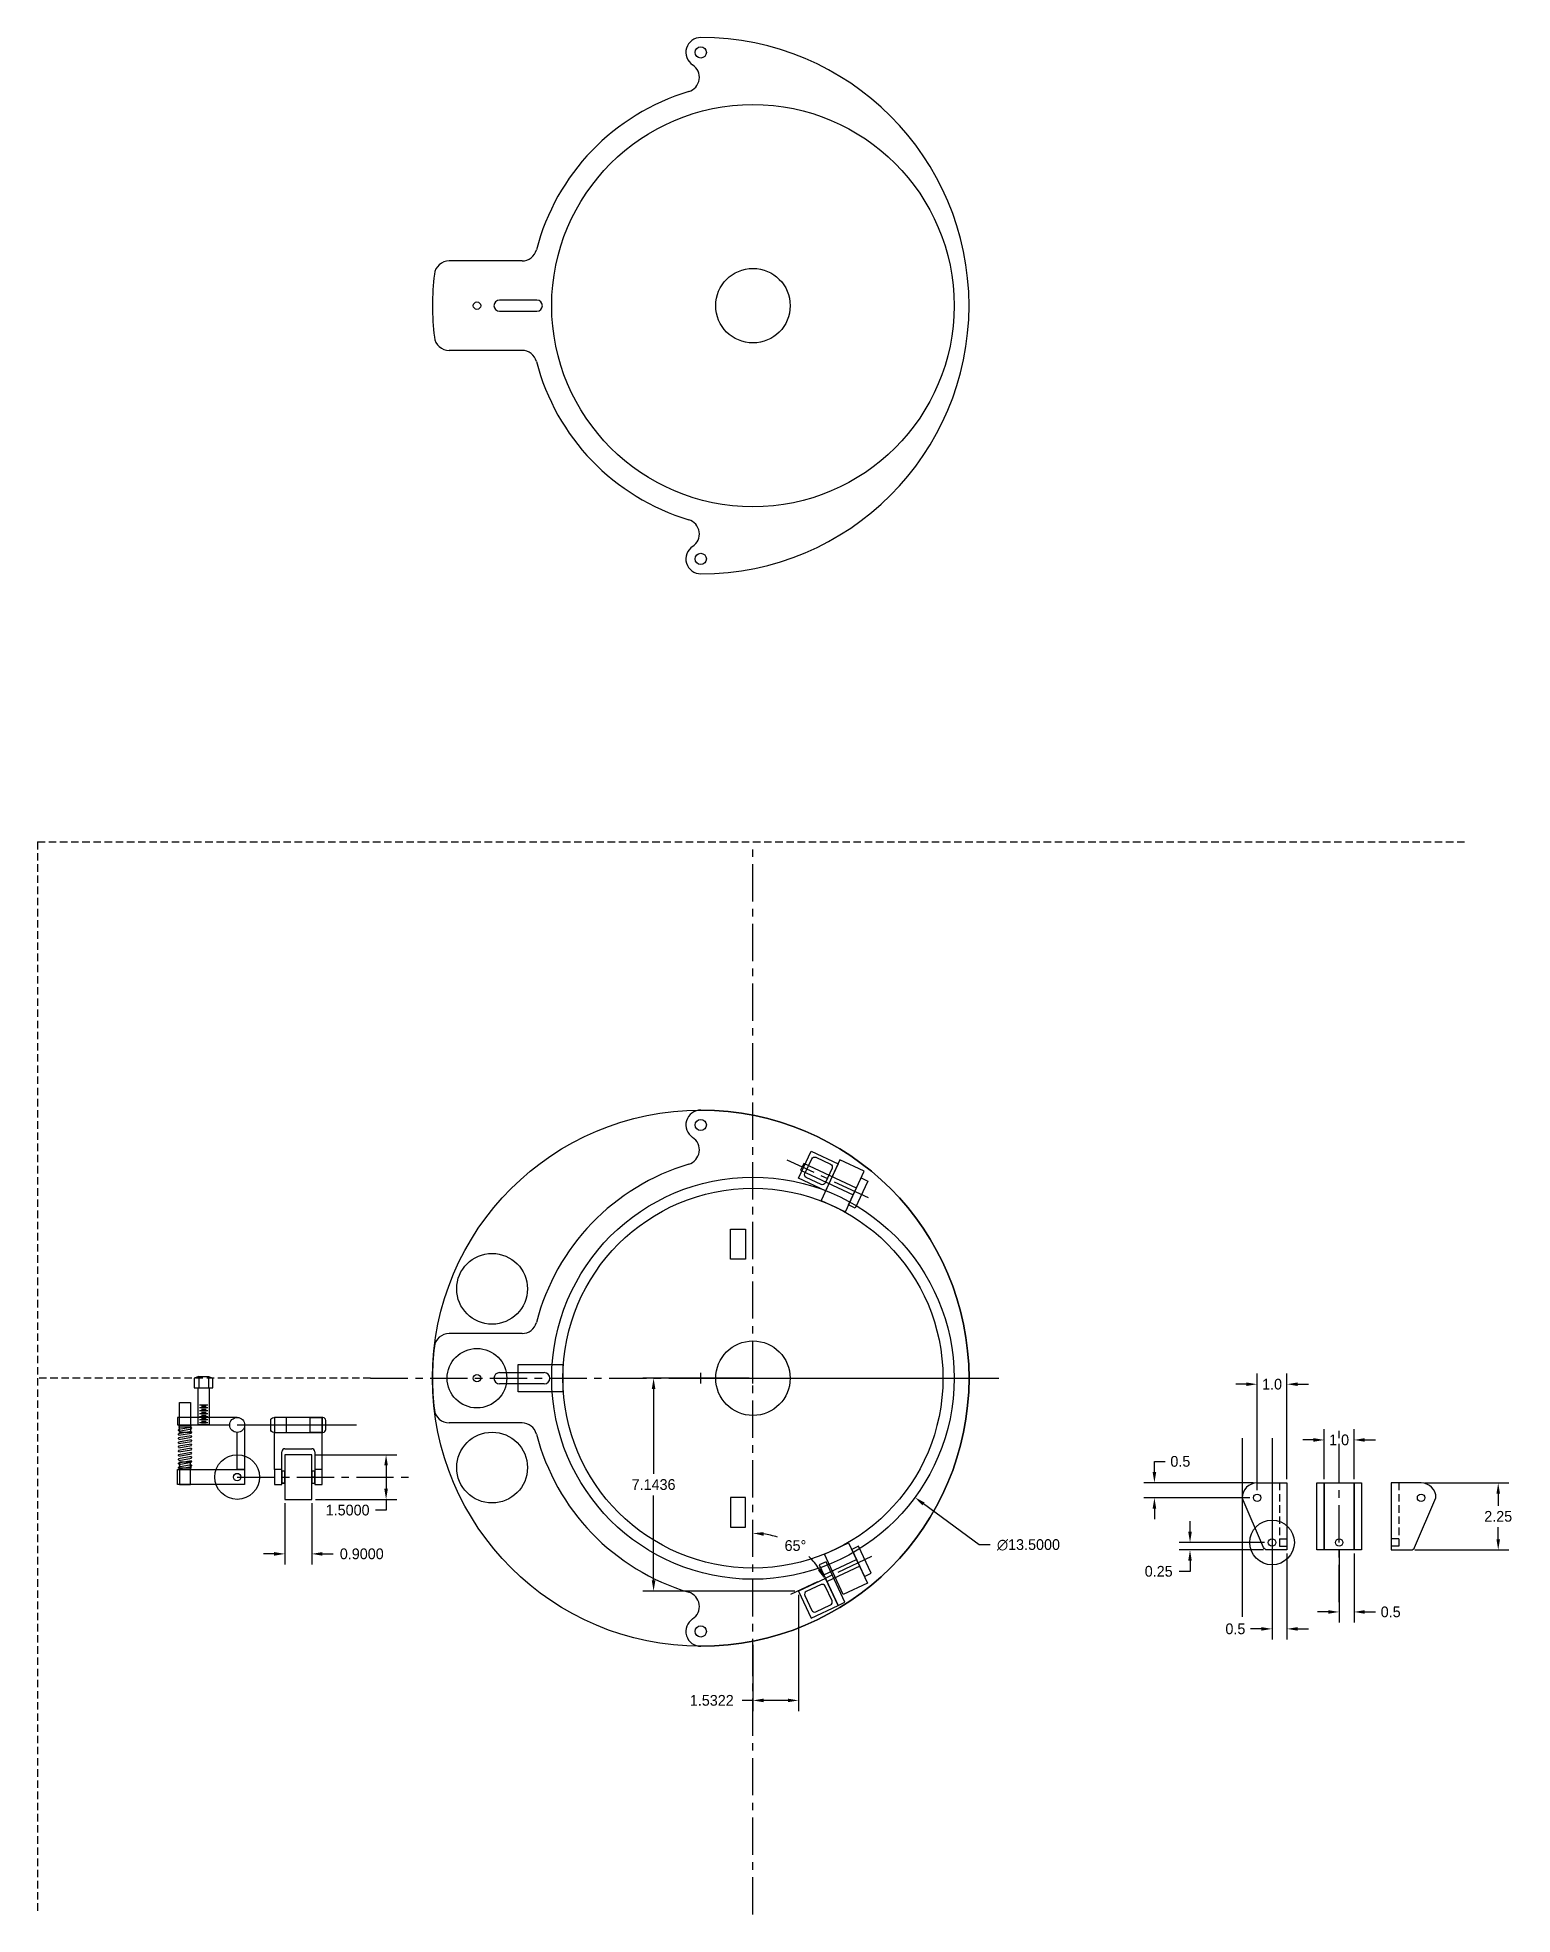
# Model space of a CAD drawing. Header units: inches. Extents: x 20.1 to 69.6, y -36.9 to 26.1.
import ezdxf

# ---------------------------------------------------------------- set-up
doc = ezdxf.new("R2010")
doc.units = ezdxf.units.IN
doc.header["$MEASUREMENT"] = 0
doc.linetypes.add('CENTER', pattern=[2, 1.25, -0.25, 0.25, -0.25])
doc.linetypes.add('DASHED2', pattern=[0.375, 0.25, -0.125])
doc.dimstyles.get("Standard").update_dxf_attribs({"dimtxt": 0.18, "dimasz": 0.18, "dimexe": 0.18, "dimexo": 0.0625, "dimgap": 0.09, "dimtad": 0, "dimtih": 1, "dimtoh": 1, "dimdec": 4, "dimzin": 0, "dimdsep": 46, "dimtxsty": 'Standard', "dimcen": 0.09, "dimadec": 0, "dimazin": 0, "dimtfac": 1, "dimtdec": 4, "dimtofl": 0, "dimtmove": 0, "dimatfit": 3, "dimfxl": 0, "dimtolj": 1, "dimtzin": 0, "dimarcsym": 0})

# ---------------------------------------------------------------- blocks, each defined once
blk = doc.blocks.new('*D1')
at = {"color": 0, "lineweight": -2}
for p, q in [((29.46192977225934, -21.50434181963919), (32.19240720294879, -21.50434181963919)), ((31.83240720294879, -21.86434181963919), (31.83240720294879, -22.64434181963919)), ((29.46192977225934, -23.00434181963919), (32.19240720294879, -23.00434181963919)), ((31.83240720294879, -23.00434181963919), (31.83240720294879, -23.36434181963919)), ((31.83240720294879, -23.36434181963919), (31.47240720294879, -23.36434181963919))]:
    blk.add_line(p, q, dxfattribs=at)
at = {"color": 0}
for points in [[(31.77240720294879, -21.86434181963919), (31.89240720294879, -21.86434181963919), (31.83240720294879, -21.50434181963919)], [(31.77240720294879, -22.64434181963919), (31.89240720294879, -22.64434181963919), (31.83240720294879, -23.00434181963919)]]:
    blk.add_solid(points, dxfattribs=at)
at = {"layer": 'Defpoints', "color": 0}
for p in [(29.33692977225934, -21.50434181963919), (29.33692977225934, -23.00434181963919), (31.83240720294879, -23.00434181963919)]:
    blk.add_point(p, dxfattribs=at)
at = {"color": 0, "insert": (30.54240720294879, -23.36434181963919), "char_height": 0.36, "attachment_point": 5}
blk.add_mtext('\\A1;1.5000', dxfattribs=at)
blk = doc.blocks.new('*D2')
at = {"color": 0, "lineweight": -2}
for p, q in [((28.43692977225934, -23.12934181963919), (28.43692977225934, -25.19298535273522)), ((29.33692977225934, -23.12934181963919), (29.33692977225934, -25.19298535273522)), ((28.07692977225934, -24.83298535273522), (27.71692977225934, -24.83298535273522)), ((29.69692977225934, -24.83298535273522), (30.05692977225934, -24.83298535273522))]:
    blk.add_line(p, q, dxfattribs=at)
at = {"color": 0}
for points in [[(28.07692977225934, -24.77298535273522), (28.07692977225934, -24.89298535273522), (28.43692977225934, -24.83298535273522)], [(29.69692977225934, -24.77298535273522), (29.69692977225934, -24.89298535273522), (29.33692977225934, -24.83298535273522)]]:
    blk.add_solid(points, dxfattribs=at)
at = {"layer": 'Defpoints', "color": 0}
for p in [(28.43692977225934, -23.00434181963919), (29.33692977225934, -23.00434181963919), (29.33692977225934, -24.83298535273522)]:
    blk.add_point(p, dxfattribs=at)
at = {"color": 0, "insert": (31.01692977225934, -24.83298535273522), "char_height": 0.36, "attachment_point": 5}
blk.add_mtext('\\A1;0.9000', dxfattribs=at)
blk = doc.blocks.new('*D3')
at = {"color": 0, "lineweight": -2}
for start, end in [(71.86657926399828, 82.22235715470956), (32.77764284529035, 45.05215650963353)]:
    blk.add_arc((44.14000677558533, -26.79371835448567), 2.654059365837921, start, end, dxfattribs=at)
at = {"color": 0}
for points in [[(44.49510864803346, -24.22393627018811), (44.50324712461693, -24.10421256660816), (44.14000677558533, -24.13965898864774)], [(46.42401480951705, -25.3278765365781), (46.3189477534966, -25.38584992477642), (46.54540144610181, -25.67206439873863)]]:
    blk.add_solid(points, dxfattribs=at)
at = {"layer": 'Defpoints', "color": 0}
for p in [(44.14000677558535, -0.9356954655845726), (45.96133282179881, -24.86322552860508), (46.57849520490863, -25.65663252556988), (45.67218741787197, -26.07925078731057), (44.14000677558534, -36.93569546558457)]:
    blk.add_point(p, dxfattribs=at)
at = {"color": 0, "insert": (45.56603183337928, -24.5553073886584), "char_height": 0.36, "attachment_point": 5}
blk.add_mtext('\\A1;65°', dxfattribs=at)
blk = doc.blocks.new('*D4')
at = {"color": 0, "lineweight": -2}
for p, q in [((45.67218741787197, -26.20425078731058), (45.67218741787197, -30.11125417923252)), ((44.14000677558534, -27.88891228204945), (44.14000677558534, -30.11125417923252)), ((44.14000677558534, -29.75125417923252), (43.78000677558534, -29.75125417923252)), ((45.31218741787198, -29.75125417923252), (44.50000677558534, -29.75125417923252))]:
    blk.add_line(p, q, dxfattribs=at)
at = {"color": 0}
for points in [[(44.50000677558534, -29.69125417923252), (44.50000677558534, -29.81125417923252), (44.14000677558534, -29.75125417923252)], [(45.31218741787198, -29.69125417923252), (45.31218741787198, -29.81125417923252), (45.67218741787197, -29.75125417923252)]]:
    blk.add_solid(points, dxfattribs=at)
at = {"layer": 'Defpoints', "color": 0}
for p in [(45.67218741787197, -26.07925078731058), (44.14000677558534, -27.76391228204945), (44.14000677558534, -29.75125417923252)]:
    blk.add_point(p, dxfattribs=at)
at = {"color": 0, "insert": (42.76000677558534, -29.75125417923252), "char_height": 0.36, "attachment_point": 5}
blk.add_mtext('\\A1;1.5322', dxfattribs=at)
blk = doc.blocks.new('*D5')
at = {"color": 0, "lineweight": -2}
for p, q in [((44.01500677558535, -18.93569546558457), (40.44692216233706, -18.93569546558457)), ((40.80692216233706, -19.29569546558457), (40.80692216233706, -22.14747312644758)), ((40.80692216233706, -25.71925078731058), (40.80692216233706, -22.86747312644757)), ((45.54718741787197, -26.07925078731058), (40.44692216233706, -26.07925078731058))]:
    blk.add_line(p, q, dxfattribs=at)
at = {"color": 0}
for points in [[(40.74692216233706, -19.29569546558457), (40.86692216233706, -19.29569546558457), (40.80692216233706, -18.93569546558457)], [(40.74692216233706, -25.71925078731058), (40.86692216233706, -25.71925078731058), (40.80692216233706, -26.07925078731058)]]:
    blk.add_solid(points, dxfattribs=at)
at = {"layer": 'Defpoints', "color": 0}
for p in [(44.14000677558535, -18.93569546558457), (40.80692216233706, -26.07925078731058), (45.67218741787197, -26.07925078731058)]:
    blk.add_point(p, dxfattribs=at)
at = {"color": 0, "insert": (40.80692216233707, -22.50747312644757), "char_height": 0.36, "attachment_point": 5}
blk.add_mtext('\\A1;7.1436', dxfattribs=at)
blk = doc.blocks.new('*D6')
at = {"color": 0, "lineweight": -2}
for p, q in [((44.14000677558534, -19.11569546558457), (44.14000677558534, -18.75569546558457)), ((43.96000677558536, -18.93569546558457), (44.32000677558534, -18.93569546558458)), ((51.73457823865606, -24.53193651404058), (49.86386702770561, -23.1534583577109)), ((52.09457823865606, -24.53193651404058), (51.73457823865606, -24.53193651404058))]:
    blk.add_line(p, q, dxfattribs=at)
at = {"color": 0}
blk.add_solid([(49.89945996350415, -23.10515573954955), (49.82827409190708, -23.20176097587225), (49.5740513187375, -22.93990074291969)], dxfattribs=at)
at = {"layer": 'Defpoints', "color": 0}
for p in [(38.70596223243321, -14.93149018824946), (49.5740513187375, -22.93990074291969)]:
    blk.add_point(p, dxfattribs=at)
at = {"color": 0, "insert": (53.38457823865606, -24.53193651404058), "char_height": 0.36, "attachment_point": 5}
blk.add_mtext('\\A1;∅13.5000', dxfattribs=at)
blk = doc.blocks.new('*D9')
at = {"color": 0, "lineweight": -2}
for p, q in [((61.05615644004297, -22.69947861739109), (61.05615644004297, -18.77797988357857)), ((62.05615644004297, -22.32447861739109), (62.05615644004297, -18.77797988357857)), ((60.69615644004297, -19.13797988357857), (60.33615644004297, -19.13797988357857)), ((62.41615644004297, -19.13797988357857), (62.77615644004297, -19.13797988357857))]:
    blk.add_line(p, q, dxfattribs=at)
at = {"color": 0}
for points in [[(60.69615644004297, -19.07797988357857), (60.69615644004297, -19.19797988357857), (61.05615644004297, -19.13797988357857)], [(62.41615644004297, -19.07797988357857), (62.41615644004297, -19.19797988357857), (62.05615644004297, -19.13797988357857)]]:
    blk.add_solid(points, dxfattribs=at)
at = {"layer": 'Defpoints', "color": 0}
for p in [(62.05615644004297, -19.13797988357857), (62.05615644004297, -22.44947861739109), (61.05615644004297, -22.82447861739109)]:
    blk.add_point(p, dxfattribs=at)
at = {"color": 0, "insert": (61.55615644004297, -19.13797988357857), "char_height": 0.36, "attachment_point": 5}
blk.add_mtext('\\A1;1.0', dxfattribs=at)
blk = doc.blocks.new('*D10')
at = {"color": 0, "lineweight": -2}
for p, q in [((57.60930390809244, -22.08947861739109), (57.60930390809244, -21.72947861739109)), ((57.60930390809244, -21.72947861739109), (57.96930390809244, -21.72947861739109)), ((60.93115644004297, -22.44947861739109), (57.24930390809244, -22.44947861739109)), ((60.80615644004297, -22.94947861739109), (57.24930390809244, -22.94947861739109)), ((57.60930390809244, -23.30947861739109), (57.60930390809244, -23.66947861739109))]:
    blk.add_line(p, q, dxfattribs=at)
at = {"color": 0}
for points in [[(57.54930390809244, -22.08947861739109), (57.66930390809244, -22.08947861739109), (57.60930390809244, -22.44947861739109)], [(57.54930390809244, -23.30947861739109), (57.66930390809244, -23.30947861739109), (57.60930390809244, -22.94947861739109)]]:
    blk.add_solid(points, dxfattribs=at)
at = {"layer": 'Defpoints', "color": 0}
for p in [(57.60930390809244, -22.44947861739109), (61.05615644004297, -22.44947861739109), (60.93115644004297, -22.94947861739109)]:
    blk.add_point(p, dxfattribs=at)
at = {"color": 0, "insert": (58.47930390809245, -21.72947861739108), "char_height": 0.36, "attachment_point": 5}
blk.add_mtext('\\A1;0.5', dxfattribs=at)
blk = doc.blocks.new('*D11')
at = {"color": 0, "lineweight": -2}
for p, q in [((61.55615644004297, -24.57447861739109), (61.55615644004297, -27.71052397981846)), ((62.05615644004297, -24.82447861739109), (62.05615644004297, -27.71052397981846)), ((61.19615644004297, -27.35052397981846), (60.83615644004297, -27.35052397981846)), ((62.41615644004297, -27.35052397981846), (62.77615644004297, -27.35052397981846))]:
    blk.add_line(p, q, dxfattribs=at)
at = {"color": 0}
for points in [[(61.19615644004297, -27.29052397981846), (61.19615644004297, -27.41052397981846), (61.55615644004297, -27.35052397981846)], [(62.41615644004297, -27.29052397981846), (62.41615644004297, -27.41052397981846), (62.05615644004297, -27.35052397981846)]]:
    blk.add_solid(points, dxfattribs=at)
at = {"layer": 'Defpoints', "color": 0}
for p in [(61.55615644004297, -24.44947861739109), (62.05615644004297, -24.69947861739109), (61.55615644004297, -27.35052397981846)]:
    blk.add_point(p, dxfattribs=at)
at = {"color": 0, "insert": (60.32615644004297, -27.35052397981846), "char_height": 0.36, "attachment_point": 5}
blk.add_mtext('\\A1;0.5', dxfattribs=at)
blk = doc.blocks.new('*D12')
at = {"color": 0, "lineweight": -2}
for p, q in [((58.80345810398666, -24.08947861739109), (58.80345810398666, -23.72947861739109)), ((61.30615644004297, -24.44947861739109), (58.44345810398666, -24.44947861739109)), ((61.26358095979054, -24.6994786173911), (58.44345810398666, -24.6994786173911)), ((58.80345810398666, -25.0594786173911), (58.80345810398666, -25.4194786173911)), ((58.80345810398666, -25.4194786173911), (58.44345810398666, -25.4194786173911))]:
    blk.add_line(p, q, dxfattribs=at)
at = {"color": 0}
for points in [[(58.74345810398665, -24.08947861739109), (58.86345810398666, -24.08947861739109), (58.80345810398666, -24.44947861739109)], [(58.74345810398665, -25.0594786173911), (58.86345810398666, -25.0594786173911), (58.80345810398666, -24.6994786173911)]]:
    blk.add_solid(points, dxfattribs=at)
at = {"layer": 'Defpoints', "color": 0}
for p in [(61.43115644004297, -24.44947861739109), (58.80345810398666, -24.6994786173911), (61.38858095979054, -24.6994786173911)]:
    blk.add_point(p, dxfattribs=at)
at = {"color": 0, "insert": (57.75345810398667, -25.41947861739109), "char_height": 0.36, "attachment_point": 5}
blk.add_mtext('\\A1;0.25', dxfattribs=at)
blk = doc.blocks.new('*D13')
at = {"color": 0, "lineweight": -2}
for p, q in [((63.30615644004297, -22.32447861739109), (63.30615644004297, -20.64816325081647)), ((64.30615644004297, -22.32447861739109), (64.30615644004297, -20.64816325081647)), ((62.94615644004297, -21.00816325081647), (62.58615644004297, -21.00816325081647)), ((64.66615644004297, -21.00816325081647), (65.02615644004297, -21.00816325081647))]:
    blk.add_line(p, q, dxfattribs=at)
at = {"color": 0}
for points in [[(62.94615644004297, -20.94816325081647), (62.94615644004297, -21.06816325081646), (63.30615644004297, -21.00816325081647)], [(64.66615644004297, -20.94816325081647), (64.66615644004297, -21.06816325081646), (64.30615644004297, -21.00816325081647)]]:
    blk.add_solid(points, dxfattribs=at)
at = {"layer": 'Defpoints', "color": 0}
for p in [(64.30615644004297, -21.00816325081647), (63.30615644004297, -22.44947861739109), (64.30615644004297, -22.44947861739109)]:
    blk.add_point(p, dxfattribs=at)
at = {"color": 0, "insert": (63.80615644004297, -21.00816325081647), "char_height": 0.36, "attachment_point": 5}
blk.add_mtext('\\A1;1.0', dxfattribs=at)
blk = doc.blocks.new('*D14')
at = {"color": 0, "lineweight": -2}
for p, q in [((66.68115644004297, -22.44947861739109), (69.50374817232829, -22.44947861739109)), ((69.14374817232829, -22.80947861739109), (69.14374817232829, -23.21447861739109)), ((69.14374817232829, -24.3394786173911), (69.14374817232829, -23.93447861739109)), ((66.34873192029539, -24.6994786173911), (69.50374817232829, -24.6994786173911))]:
    blk.add_line(p, q, dxfattribs=at)
at = {"color": 0}
for points in [[(69.08374817232828, -22.80947861739109), (69.20374817232829, -22.80947861739109), (69.14374817232829, -22.44947861739109)], [(69.08374817232828, -24.3394786173911), (69.20374817232829, -24.3394786173911), (69.14374817232829, -24.6994786173911)]]:
    blk.add_solid(points, dxfattribs=at)
at = {"layer": 'Defpoints', "color": 0}
for p in [(66.55615644004297, -22.44947861739109), (66.22373192029539, -24.6994786173911), (69.14374817232829, -24.6994786173911)]:
    blk.add_point(p, dxfattribs=at)
at = {"color": 0, "insert": (69.14374817232829, -23.57447861739108), "char_height": 0.36, "attachment_point": 5}
blk.add_mtext('\\A1;2.25', dxfattribs=at)
blk = doc.blocks.new('*D15')
at = {"color": 0, "lineweight": -2}
for p, q in [((63.80615644004297, -24.69947861739109), (63.80615644004297, -27.14133775678143)), ((64.30615644004297, -24.82447861739109), (64.30615644004297, -27.14133775678143)), ((63.44615644004297, -26.78133775678143), (63.08615644004297, -26.78133775678143)), ((64.66615644004297, -26.78133775678143), (65.02615644004297, -26.78133775678143))]:
    blk.add_line(p, q, dxfattribs=at)
at = {"color": 0}
for points in [[(63.44615644004297, -26.72133775678143), (63.44615644004297, -26.84133775678142), (63.80615644004297, -26.78133775678143)], [(64.66615644004297, -26.72133775678143), (64.66615644004297, -26.84133775678142), (64.30615644004297, -26.78133775678143)]]:
    blk.add_solid(points, dxfattribs=at)
at = {"layer": 'Defpoints', "color": 0}
for p in [(63.80615644004297, -24.57447861739109), (64.30615644004297, -24.69947861739109), (64.30615644004297, -26.78133775678143)]:
    blk.add_point(p, dxfattribs=at)
at = {"color": 0, "insert": (65.53615644004297, -26.78133775678143), "char_height": 0.36, "attachment_point": 5}
blk.add_mtext('\\A1;0.5', dxfattribs=at)

msp = doc.modelspace()

# ---------------------------------------------------------------- hatches: boundary and pattern name
h = msp.add_hatch(color=0)
edge = h.paths.add_edge_path()
edge.add_arc((24.86450709450239, -20.54143957467772), 0.03124999999999999, -3.180554681463517e-15, 360)
edge = h.paths.add_edge_path()
edge.add_arc((25.30200709450239, -20.54143957467772), 0.03124999999999999, -3.180554681463517e-15, 360)
h = msp.add_hatch(color=0)
edge = h.paths.add_edge_path()
edge.add_arc((24.8693998747644, -20.68203765508684), 0.03125, 10, 370)
edge = h.paths.add_edge_path()
edge.add_arc((25.30025326670725, -20.60606657735756), 0.03125, 10, 370)
h = msp.add_hatch(color=0)
edge = h.paths.add_edge_path()
edge.add_arc((24.8693998747644, -20.82203765508685), 0.03125, 10, 370)
edge = h.paths.add_edge_path()
edge.add_arc((25.30025326670725, -20.74606657735756), 0.03125, 10, 370)
h = msp.add_hatch(color=0)
edge = h.paths.add_edge_path()
edge.add_arc((24.8693998747644, -20.96203765508685), 0.03125, 10, 370)
edge = h.paths.add_edge_path()
edge.add_arc((25.30025326670725, -20.88606657735756), 0.03125, 10, 370)
h = msp.add_hatch(color=0)
edge = h.paths.add_edge_path()
edge.add_arc((24.8693998747644, -21.10203765508684), 0.03125, 10, 370)
edge = h.paths.add_edge_path()
edge.add_arc((25.30025326670725, -21.02606657735756), 0.03125, 10, 370)
h = msp.add_hatch(color=0)
edge = h.paths.add_edge_path()
edge.add_arc((24.8693998747644, -21.24203765508684), 0.03125, 10, 370)
edge = h.paths.add_edge_path()
edge.add_arc((25.30025326670725, -21.16606657735756), 0.03125, 10, 370)
h = msp.add_hatch(color=0)
edge = h.paths.add_edge_path()
edge.add_arc((24.8693998747644, -21.38203765508684), 0.03125, 10, 370)
edge = h.paths.add_edge_path()
edge.add_arc((25.30025326670725, -21.30606657735756), 0.03125, 10, 370)
h = msp.add_hatch(color=0)
edge = h.paths.add_edge_path()
edge.add_arc((24.8693998747644, -21.52203765508684), 0.03125, 10, 370)
edge = h.paths.add_edge_path()
edge.add_arc((25.30025326670725, -21.44606657735756), 0.03125, 10, 370)
h = msp.add_hatch(color=0)
edge = h.paths.add_edge_path()
edge.add_arc((24.86625121251985, -21.9724209504401), 0.03124999999999999, -3.180554681463517e-15, 360)
edge = h.paths.add_edge_path()
edge.add_arc((25.30375121251985, -21.9724209504401), 0.03124999999999999, -3.180554681463517e-15, 360)
h = msp.add_hatch(color=0)
edge = h.paths.add_edge_path()
edge.add_arc((24.8693998747644, -21.66203765508684), 0.03125, 10, 370)
edge = h.paths.add_edge_path()
edge.add_arc((25.30025326670725, -21.58606657735756), 0.03125, 10, 370)
h = msp.add_hatch(color=0)
edge = h.paths.add_edge_path()
edge.add_arc((24.8693998747644, -21.80203765508684), 0.03125, 10, 370)
edge = h.paths.add_edge_path()
edge.add_arc((25.30025326670725, -21.72606657735756), 0.03125, 10, 370)
h = msp.add_hatch(color=0)
edge = h.paths.add_edge_path()
edge.add_arc((24.8693998747644, -21.94203765508684), 0.03125, 10, 370)
edge = h.paths.add_edge_path()
edge.add_arc((25.30025326670725, -21.86606657735756), 0.03125, 10, 370)

# ---------------------------------------------------------------- linework, layer by layer
at = {"color": 3}
for p, q in [((41.88998167819765, 25.56430453441543), (41.88998167819765, 25.56430453441543)), ((36.39404008317051, 18.56430453441542), (33.94901017013058, 18.56430453441543)), ((36.89000677558535, 17.25180453441543), (35.64000677558535, 17.25180453441543)), ((35.64000677558535, 16.87680453441543), (36.89000677558535, 16.87680453441543)), ((36.39404008317052, 15.56430453441543), (33.94901017013058, 15.56430453441542)), ((41.88998167819765, 8.564304534415427), (41.88998167819765, 8.564304534415427)), ((41.88998167819765, -10.43569546558457), (41.88998167819765, -10.43569546558457)), ((36.39404008317052, -17.43569546558458), (33.94901017013058, -17.43569546558457)), ((35.64000677558535, -18.74819546558457), (37.14000677558535, -18.74819546558457)), ((42.38998167819765, -19.11569546558457), (42.38998167819765, -18.75569546558457)), ((37.14000677558535, -19.12319546558457), (35.64000677558535, -19.12319546558457)), ((42.20998167819765, -18.93569546558457), (42.56998167819765, -18.93569546558457)), ((42.38998167819765, -18.93569546558457), (52.38998167819765, -18.93569546558457)), ((36.39404008317051, -20.43569546558457), (33.94901017013058, -20.43569546558457)), ((41.88998167819765, -27.43569546558457), (41.88998167819765, -27.43569546558457))]:
    msp.add_line(p, q, dxfattribs=at)
at = {"color": 40, "linetype": 'DASHED2'}
for p, q in [((20.14000677558535, -0.9356954655845726), (20.14000677558535, -36.93569546558457)), ((20.14000677558535, -0.9356954655845726), (68.14000677558535, -0.9356954655845726)), ((31.31468167819765, -18.93569546558457), (20.14000677558535, -18.93569546558457))]:
    msp.add_line(p, q, dxfattribs=at)
at = {"color": 4, "linetype": 'CENTER'}
for p, q in [((44.14000677558535, -36.93569546558457), (44.14000677558535, -0.9356954655845726)), ((48.01215428817265, -12.87973983160211), (45.2932309270627, -11.61188504638001)), ((31.31468167819765, -18.93569546558457), (52.31468167819765, -18.93569546558457)), ((63.80615644004297, -26.44947861739109), (63.80615644004297, -20.44947861739109)), ((26.83692977225934, -22.25434181963919), (32.83692977225934, -22.25434181963919)), ((48.12188349969908, -24.92531148874392), (45.40296013858913, -26.19316627396601))]:
    msp.add_line(p, q, dxfattribs=at)
at = {"color": 6}
for p, q in [((25.54776587000811, -18.88304618077265), (25.39942977225934, -18.93569546558457)), ((25.54776587000811, -18.88304618077265), (25.87522310498179, -18.88185943526452)), ((25.54776587000811, -18.88304618077265), (25.54776587000811, -19.25804618077265)), ((25.87522310498179, -18.88185943526452), (25.87522310498179, -19.25685943526452)), ((25.87522310498179, -18.88185943526452), (26.02442977225934, -18.93569546558457)), ((25.39942977225934, -18.93569546558457), (25.39942977225934, -19.25434181963919)), ((25.39942977225934, -19.25434181963919), (26.02442977225934, -19.25434181963919)), ((26.02442977225934, -19.25434181963919), (26.02442977225934, -18.93569546558457)), ((25.57663895436917, -19.82473699081919), (25.85238922738841, -19.82473699081919)), ((25.57663895436917, -19.92473699081919), (25.85238922738841, -19.92473699081919)), ((25.57663895436917, -20.02473699081919), (25.85238922738841, -20.02473699081919)), ((25.57663895436917, -20.12473699081919), (25.85238922738841, -20.12473699081919)), ((25.64162698675193, -19.87683314588003), (25.79433653833172, -19.87547765719276)), ((25.64162698675193, -19.97683314588003), (25.79433653833172, -19.97547765719276)), ((25.64162698675193, -20.07683314588003), (25.79433653833172, -20.07547765719276)), ((26.83692977225934, -20.25434181963919), (24.83692977225934, -20.25434181963919)), ((24.83692977225934, -20.25434181963919), (24.83692977225934, -20.50434181963919)), ((24.83692977225934, -20.50434181963919), (26.58692977225934, -20.50434181963919)), ((25.57663895436917, -20.22473699081919), (25.85238922738841, -20.22473699081919)), ((25.57663895436917, -20.32473699081919), (25.85238922738841, -20.32473699081919)), ((25.57663895436917, -20.42473699081919), (25.85238922738841, -20.42473699081919)), ((25.64162698675193, -20.17683314588003), (25.79433653833172, -20.17547765719276)), ((25.64162698675193, -20.27683314588003), (25.79433653833172, -20.27547765719276)), ((25.64162698675193, -20.37683314588003), (25.79433653833172, -20.37547765719276)), ((25.64162698675193, -20.47683314588003), (25.79433653833172, -20.47547765719276)), ((26.83692977225934, -22.00434181963919), (26.83692977225934, -20.75434181963919)), ((27.08692977225934, -20.50434181963919), (27.08692977225934, -22.00434181963919)), ((28.08692977225934, -22.00434181963919), (28.08692977225934, -20.75434181963919)), ((29.68692977225934, -22.00434181963919), (29.68692977225934, -20.75434181963919)), ((28.33692977225934, -22.00434181963919), (28.33692977225934, -21.4043418196392)), ((28.43692977225934, -21.30434181963919), (29.33692977225934, -21.30434181963919)), ((29.43692977225934, -21.4043418196392), (29.43692977225934, -22.00434181963919)), ((27.08692977225934, -22.00434181963919), (26.83692977225934, -22.00434181963919))]:
    msp.add_line(p, q, dxfattribs=at)
at = {"color": 0}
for p, q in [((24.86397336921231, -20.65126241280521), (25.29482676115516, -20.57529133507593)), ((24.86397336921231, -20.79126241280521), (25.29482676115516, -20.71529133507593)), ((24.86450709450239, -20.51018957467772), (25.30200709450239, -20.51018957467772)), ((24.86450709450238, -20.57268957467772), (25.30200709450239, -20.57268957467772)), ((24.8748263803165, -20.71281289736848), (25.30567977225934, -20.63684181963919)), ((24.8748263803165, -20.85281289736848), (25.30567977225934, -20.77684181963919)), ((24.86397336921231, -20.93126241280521), (25.29482676115516, -20.85529133507593)), ((24.86397336921231, -21.07126241280521), (25.29482676115516, -20.99529133507593)), ((24.86397336921231, -21.21126241280521), (25.29482676115516, -21.13529133507593)), ((24.86397336921231, -21.35126241280521), (25.29482676115516, -21.27529133507593)), ((24.86397336921231, -21.49126241280521), (25.29482676115516, -21.41529133507593)), ((24.8748263803165, -20.99281289736848), (25.30567977225934, -20.9168418196392)), ((24.8748263803165, -21.13281289736847), (25.30567977225934, -21.05684181963919)), ((24.8748263803165, -21.27281289736847), (25.30567977225934, -21.19684181963919)), ((24.8748263803165, -21.41281289736848), (25.30567977225934, -21.33684181963919)), ((24.86397336921231, -21.63126241280521), (25.29482676115516, -21.55529133507593)), ((24.86397336921231, -21.77126241280521), (25.29482676115516, -21.69529133507593)), ((24.86397336921231, -21.91126241280521), (25.29482676115516, -21.83529133507593)), ((24.86625121251985, -21.9411709504401), (25.30375121251985, -21.9411709504401)), ((24.86625121251985, -22.0036709504401), (25.30375121251985, -22.0036709504401)), ((24.8748263803165, -21.55281289736848), (25.30567977225934, -21.47684181963919)), ((24.8748263803165, -21.69281289736848), (25.30567977225934, -21.61684181963919)), ((24.8748263803165, -21.83281289736847), (25.30567977225934, -21.75684181963919)), ((24.8748263803165, -21.97281289736847), (25.30567977225934, -21.89684181963919))]:
    msp.add_line(p, q, dxfattribs=at)
at = {"color": 4}
msp.add_line((26.83692977225934, -20.50434181963919), (30.83692977225934, -20.50434181963919), dxfattribs=at)
at = {"color": 1}
for p, q in [((60.55615644004297, -20.94947861739109), (60.55615644004297, -26.94947861739109)), ((61.55615644004297, -20.94947861739109), (61.55615644004297, -26.94947861739109))]:
    msp.add_line(p, q, dxfattribs=at)
at = {"linetype": 'DASHED2'}
for p, q in [((61.80615644004297, -22.44947861739109), (61.80615644004297, -24.69947861739109)), ((65.80615644004297, -22.44947861739109), (65.80615644004297, -24.69947861739109)), ((61.80615644004297, -24.32447861739109), (62.05615644004297, -24.32447861739109)), ((65.80615644004297, -24.32447861739109), (65.55615644004297, -24.32447861739109)), ((61.80615644004297, -24.57447861739109), (62.05615644004297, -24.57447861739109)), ((65.80615644004297, -24.57447861739109), (65.55615644004297, -24.57447861739109))]:
    msp.add_line(p, q, dxfattribs=at)
at = {"color": 1}
for points in [[(46.57849520490863, -12.64154944089969), (45.67218741787197, -12.21893117915899), (46.09480567961267, -11.31262339212234), (47.00111346664932, -11.73524165386304)], [(47.61182767737191, -12.55514222735218), (45.84452749265044, -11.73103661695781), (45.73887292721527, -11.95761356371697), (47.50617311193674, -12.78171917411134)], [(47.77030952552467, -12.21527680721344), (47.99688647228384, -12.32093137264861), (47.57426821054314, -13.22723915968526), (47.34769126378398, -13.12158459425009)], [(43.89000677558536, -14.93569546558458), (43.39000677558536, -14.93569546558458), (43.39000677558536, -13.93569546558458), (43.89000677558536, -13.93569546558458)], [(43.89000677558536, -22.93569546558458), (43.39000677558536, -22.93569546558458), (43.39000677558536, -23.93569546558458), (43.89000677558536, -23.93569546558458)], [(47.72155688889834, -25.24990909299385), (46.6268689904099, -25.76037044334861), (46.52121442497472, -25.53379349658945), (47.61590232346317, -25.02333214623468)], [(47.8800387370511, -25.58977451313259), (48.10661568381027, -25.48411994769742), (47.68399742206957, -24.57781216066076), (47.45742047531041, -24.68346672609594)], [(46.57849520490863, -25.65663252556988), (45.67218741787197, -26.07925078731058), (46.09480567961267, -26.98555857434723), (47.00111346664932, -26.56294031260653)]]:
    msp.add_lwpolyline(points, close=True, dxfattribs=at)
for points in [[(46.24589764897834, -11.52100097439358), (46.74436693184848, -11.75344101835096, -0.4142135623730943), (46.79273588437808, -11.88633362322869), (46.56029584042069, -12.38480290609886, -0.4142135623730958), (46.42740323554295, -12.43317185862845), (45.92893395267281, -12.20073181467107, -0.414213562373095), (45.88056500014321, -12.06783920979333), (46.1130050441006, -11.56936992692317, -0.414213562373095)], [(46.24589764897834, -26.77718099207599), (46.74436693184848, -26.54474094811862, 0.4142135623730943), (46.79273588437808, -26.41184834324088), (46.56029584042069, -25.91337906037072, 0.4142135623730958), (46.42740323554295, -25.86501010784112), (45.92893395267281, -26.0974501517985, 0.414213562373095), (45.88056500014321, -26.23034275667624), (46.1130050441006, -26.7288120395464, 0.414213562373095)]]:
    msp.add_lwpolyline(points, format="xyb", close=True, dxfattribs=at)
at = {"color": 6}
for points in [[(46.42635969001582, -12.96780510544261), (47.24203669834881, -13.34816154100925), (47.87596409095985, -11.98869986045428), (47.06028708262687, -11.60834342488764)], [(37.76500677558535, -19.39569546558457), (36.26500677558535, -19.39569546558457), (36.26500677558535, -18.47569546558457), (37.76500677558535, -18.47569546558457)], [(25.52442977225934, -19.25434181963919), (25.89942977225934, -19.25434181963919), (25.89942977225934, -20.50434181963919), (25.52442977225934, -20.50434181963919)], [(24.89942977225934, -19.75434181963919), (25.27442977225934, -19.75434181963919), (25.27442977225934, -20.75434181963919), (24.89942977225934, -20.75434181963919)], [(28.08692977225934, -20.75434181963919), (29.68692977225934, -20.75434181963919), (29.68692977225934, -20.25434181963919), (28.08692977225934, -20.25434181963919)], [(28.08692977225934, -20.75434181963919), (28.48692977225934, -20.75434181963919), (28.48692977225934, -20.25434181963919), (28.08692977225934, -20.25434181963919)], [(29.68692977225934, -20.75434181963919), (29.28692977225934, -20.75434181963919), (29.28692977225934, -20.25434181963919), (29.68692977225934, -20.25434181963919)], [(27.08692977225934, -22.50434181963919), (24.83692977225934, -22.50434181963919), (24.83692977225934, -22.00434181963919), (27.08692977225934, -22.00434181963919)], [(24.89942977225934, -22.50434181963919), (25.27442977225934, -22.50434181963919), (25.27442977225934, -21.75434181963919), (24.89942977225934, -21.75434181963919)], [(28.08692977225934, -22.50434181963919), (28.33692977225934, -22.50434181963919), (28.33692977225934, -22.00434181963919), (28.08692977225934, -22.00434181963919)], [(28.43692977225934, -23.00434181963919), (29.33692977225934, -23.00434181963919), (29.33692977225934, -21.50434181963919), (28.43692977225934, -21.50434181963919)], [(29.43692977225934, -22.50434181963919), (29.68692977225934, -22.50434181963919), (29.68692977225934, -22.00434181963919), (29.43692977225934, -22.00434181963919)], [(28.33692977225934, -22.45434181963919), (28.43692977225934, -22.45434181963919), (28.43692977225934, -22.05434181963919), (28.33692977225934, -22.05434181963919)], [(28.33692977225934, -22.25434181963919), (28.43692977225934, -22.25434181963919), (28.43692977225934, -22.45434181963919), (28.33692977225934, -22.45434181963919)], [(29.33692977225934, -22.45434181963919), (29.43692977225934, -22.45434181963919), (29.43692977225934, -22.05434181963919), (29.33692977225934, -22.05434181963919)], [(29.43692977225934, -22.25434181963919), (29.33692977225934, -22.25434181963919), (29.33692977225934, -22.45434181963919), (29.43692977225934, -22.45434181963919)], [(46.53608890154225, -24.83724621490341), (47.35176590987523, -24.45688977933678), (47.98569330248628, -25.81635145989175), (47.1700162941533, -26.19670789545838)]]:
    msp.add_lwpolyline(points, close=True, dxfattribs=at)
for points in [[(28.08692977225934, -20.75434181963919), (28.06192977225934, -20.75434181963919, -0.414213562373095), (27.96192977225934, -20.65434181963919), (27.96192977225934, -20.3543418196392, -0.414213562373095), (28.06192977225934, -20.25434181963919), (28.08692977225934, -20.25434181963919)], [(29.68692977225934, -20.75434181963919), (29.71192977225934, -20.75434181963919, 0.414213562373095), (29.81192977225934, -20.65434181963919), (29.81192977225934, -20.3543418196392, 0.414213562373095), (29.71192977225934, -20.25434181963919), (29.68692977225934, -20.25434181963919)]]:
    msp.add_lwpolyline(points, format="xyb", close=True, dxfattribs=at)
for points in [[(61.05615644004297, -22.44947861739109), (62.05615644004297, -22.44947861739109), (62.05615644004297, -24.69947861739109), (61.38858095979054, -24.6994786173911, -0.3000210814303702), (61.27368783103828, -24.62371852971349), (60.55615644004297, -22.94947861739109)], [(66.55615644004297, -22.44947861739109), (65.55615644004297, -22.44947861739109), (65.55615644004297, -24.69947861739109), (66.22373192029539, -24.6994786173911, 0.3000210814303702), (66.33862504904766, -24.62371852971349), (67.05615644004297, -22.94947861739109)]]:
    msp.add_lwpolyline(points, format="xyb")
for points in [[(63.05615644004297, -22.44947861739109), (63.30615644004297, -22.44947861739109), (63.30615644004297, -24.69947861739109), (63.05615644004297, -24.69947861739109)], [(63.30615644004297, -22.44947861739109), (64.30615644004297, -22.44947861739109), (64.30615644004297, -24.69947861739109), (63.30615644004297, -24.69947861739109)], [(64.30615644004297, -22.44947861739109), (64.55615644004297, -22.44947861739109), (64.55615644004297, -24.69947861739109), (64.30615644004297, -24.69947861739109)], [(47.00111346664932, -26.56294031260653), (47.22769041340848, -26.45728574717135), (46.59376302079743, -25.09782406661638), (46.36718607403827, -25.20347863205155)]]:
    msp.add_lwpolyline(points, close=True)
at = {"color": 3}
for centre, radius in [((42.38998167819765, 25.56430453441543), 0.1875), ((44.14000677558535, 17.06430453441543), 6.75), ((44.14000677558535, 17.06430453441543), 1.25), ((34.88198167819765, 17.06430453441543), 0.125), ((42.38998167819765, 8.564304534415427), 0.1875), ((42.38998167819765, -10.43569546558457), 0.1875), ((44.14000677558535, -18.93569546558457), 6.75), ((34.88198167819765, -18.93569546558457), 1), ((34.88198167819765, -18.93569546558457), 0.125), ((42.38998167819765, -27.43569546558457), 0.1875)]:
    msp.add_circle(centre, radius, dxfattribs=at)
for centre, radius in [((42.38998167819765, -18.93569546558457), 9), ((44.14000677558535, -18.93569546558457), 6.375), ((35.38998167819765, -15.93569546558457), 1.1875), ((44.14000677558535, -18.93569546558457), 1.25), ((35.38998167819765, -21.93569546558457), 1.1875), ((61.05615644004297, -22.94947861739109), 0.125), ((66.55615644004297, -22.94947861739109), 0.125), ((61.55615644004297, -24.44947861739109), 0.125), ((63.80615644004297, -24.44947861739109), 0.125)]:
    msp.add_circle(centre, radius)
at = {"color": 6}
for centre, radius in [((26.83692977225934, -20.50434181963919), 0.25), ((26.83692977225934, -22.25434181963919), 0.75), ((26.83692977225934, -22.25434181963919), 0.125), ((61.55615644004297, -24.44947861739109), 0.75)]:
    msp.add_circle(centre, radius, dxfattribs=at)
at = {"color": 3}
for centre, radius, start, end in [((42.38998167819765, 25.56430453441543), 0.5, 90.00000000000001, 236.8191682215389), ((42.38998167819765, 17.06430453441543), 9, 270, 90.00000000000001), ((41.84269842365313, 24.7273570812888), 0.5, 286.6882175065376, 56.81916822153867), ((44.14000677558536, 17.06430453441544), 7.500000000000005, 106.6882175065379, 165.5224878140702), ((36.39404008317051, 19.06430453441542), 0.5, 270, 345.5224878140698), ((33.94901017013058, 18.06430453441542), 0.5, 90.00000000000001, 173.243672969413), ((42.38998167819813, 17.06430453441543), 9.000000000000474, 173.2436729694126, 186.7563270305875), ((35.64000677558535, 17.06430453441543), 0.1875, 90, 270), ((36.89000677558535, 17.06430453441543), 0.1875, 270, 90), ((33.94901017013058, 16.06430453441542), 0.5, 186.7563270305875, 270), ((36.39404008317052, 15.06430453441543), 0.5, 14.47751218592969, 90.00000000000001), ((44.14000677558535, 17.06430453441543), 7.500000000000001, 194.47751218593, 253.3117824934622), ((41.84269842365313, 9.401251987542057), 0.5, 303.1808317784613, 73.31178249346235), ((42.38998167819765, 8.564304534415427), 0.5, 123.1808317784612, 270), ((42.38998167819765, -10.43569546558457), 0.5, 90, 236.8191682215388), ((42.38998167819765, -18.93569546558457), 9, 270, 90), ((41.84269842365313, -11.2726429187112), 0.5, 286.6882175065376, 56.81916822153877), ((44.14000677558535, -18.93569546558457), 7.500000000000001, 106.6882175065378, 165.5224878140701), ((33.94901017013058, -17.93569546558457), 0.5, 90, 173.2436729694125), ((36.39404008317052, -16.93569546558457), 0.5, 270, 345.5224878140703), ((42.38998167819813, -18.93569546558457), 9.000000000000474, 173.2436729694126, 186.7563270305874), ((35.64000677558535, -18.93569546558457), 0.1875, 90.00000000000001, 270), ((37.14000677558535, -18.93569546558457), 0.1875, 270, 90.00000000000001), ((33.94901017013058, -19.93569546558457), 0.5, 186.756327030587, 270), ((36.39404008317051, -20.93569546558457), 0.5, 14.47751218593026, 90), ((44.14000677558536, -18.93569546558458), 7.500000000000005, 194.4775121859298, 253.3117824934621), ((41.84269842365313, -26.59874801245794), 0.5, 303.1808317784614, 73.31178249346236), ((42.38998167819765, -27.43569546558457), 0.5, 123.1808317784611, 270)]:
    msp.add_arc(centre, radius, start, end, dxfattribs=at)
at = {"color": 6}
for centre, start, end in [((28.43692977225934, -21.4043418196392), 90, 180), ((29.33692977225934, -21.4043418196392), 0, 90)]:
    msp.add_arc(centre, 0.1, start, end, dxfattribs=at)
for centre, start, end in [((61.05615644004297, -22.94947861739109), 90, 180), ((66.55615644004297, -22.94947861739109), 7.016477563892661e-15, 90)]:
    msp.add_arc(centre, 0.5, start, end)

# ---------------------------------------------------------------- dimensions: what is measured, and where the dimension line sits
dim = msp.add_angular_dim_2l(base=(45.96133282179881, -24.86322552860508), line1=((46.57849520490863, -25.65663252556988), (45.67218741787197, -26.07925078731058)), line2=((44.14000677558535, -36.93569546558457), (44.14000677558535, -0.9356954655845726)), dimstyle='Standard', override={"dimscale": 2})
dim.commit()
dim.dimension.update_dxf_attribs({"geometry": '*D3', "text_midpoint": (45.56603183337928, -24.5553073886584)})
dim = msp.add_diameter_dim_2p(p1=(38.70596223243321, -14.93149018824946), p2=(49.5740513187375, -22.93990074291969), dimstyle='Standard', override={"dimscale": 2})
dim.commit()
dim.dimension.update_dxf_attribs({"geometry": '*D6', "text_midpoint": (53.38457823865606, -24.53193651404058), "dimtype": 163})
for base, p1, p2, override, picture, middle in [((62.05615644004297, -19.13797988357857), (61.05615644004297, -22.82447861739109), (62.05615644004297, -22.44947861739109), {"dimscale": 2, "dimdec": 1}, '*D9', (61.55615644004297, -19.13797988357857)), ((64.30615644004297, -21.00816325081647), (63.30615644004297, -22.44947861739109), (64.30615644004297, -22.44947861739109), {"dimscale": 2, "dimdec": 1}, '*D13', (63.80615644004297, -21.00816325081647)), ((61.55615644004297, -27.35052397981846), (62.05615644004297, -24.69947861739109), (61.55615644004297, -24.44947861739109), {"dimscale": 2, "dimdec": 1}, '*D11', (60.32615644004297, -27.35052397981846)), ((64.30615644004297, -26.78133775678143), (63.80615644004297, -24.57447861739109), (64.30615644004297, -24.69947861739109), {"dimscale": 2, "dimdec": 1}, '*D15', (65.53615644004297, -26.78133775678143)), ((44.14000677558534, -29.75125417923252), (45.67218741787197, -26.07925078731058), (44.14000677558534, -27.76391228204945), {"dimscale": 2}, '*D4', (42.76000677558534, -29.75125417923252))]:
    dim = msp.add_linear_dim(base=base, p1=p1, p2=p2, dimstyle='Standard', override=override)
    dim.commit()
    dim.dimension.update_dxf_attribs({"geometry": picture, "text_midpoint": middle})
for base, p1, p2, override, picture, middle in [((40.80692216233706, -26.07925078731058), (44.14000677558535, -18.93569546558457), (45.67218741787197, -26.07925078731058), {"dimscale": 2}, '*D5', (40.80692216233707, -22.50747312644757)), ((57.60930390809244, -22.44947861739109), (60.93115644004297, -22.94947861739109), (61.05615644004297, -22.44947861739109), {"dimscale": 2, "dimdec": 1}, '*D10', (58.47930390809245, -21.72947861739108)), ((69.14374817232829, -24.6994786173911), (66.55615644004297, -22.44947861739109), (66.22373192029539, -24.6994786173911), {"dimscale": 2, "dimdec": 2}, '*D14', (69.14374817232829, -23.57447861739108)), ((58.80345810398666, -24.6994786173911), (61.43115644004297, -24.44947861739109), (61.38858095979054, -24.6994786173911), {"dimscale": 2, "dimdec": 2}, '*D12', (57.75345810398667, -25.41947861739109))]:
    dim = msp.add_linear_dim(base=base, p1=p1, p2=p2, angle=90, dimstyle='Standard', override=override)
    dim.commit()
    dim.dimension.update_dxf_attribs({"geometry": picture, "text_midpoint": middle})
at = {"color": 1}
dim = msp.add_linear_dim(base=(31.83240720294879, -23.00434181963919), p1=(29.33692977225934, -21.50434181963919), p2=(29.33692977225934, -23.00434181963919), angle=90, dimstyle='Standard', override={"dimscale": 2}, dxfattribs=at)
dim.commit()
dim.dimension.update_dxf_attribs({"geometry": '*D1', "text_midpoint": (30.54240720294879, -23.36434181963919)})
dim = msp.add_linear_dim(base=(29.33692977225934, -24.83298535273522), p1=(28.43692977225934, -23.00434181963919), p2=(29.33692977225934, -23.00434181963919), dimstyle='Standard', override={"dimscale": 2}, dxfattribs=at)
dim.commit()
dim.dimension.update_dxf_attribs({"geometry": '*D2', "text_midpoint": (31.01692977225934, -24.83298535273522)})

doc.saveas('drawing.dxf')
